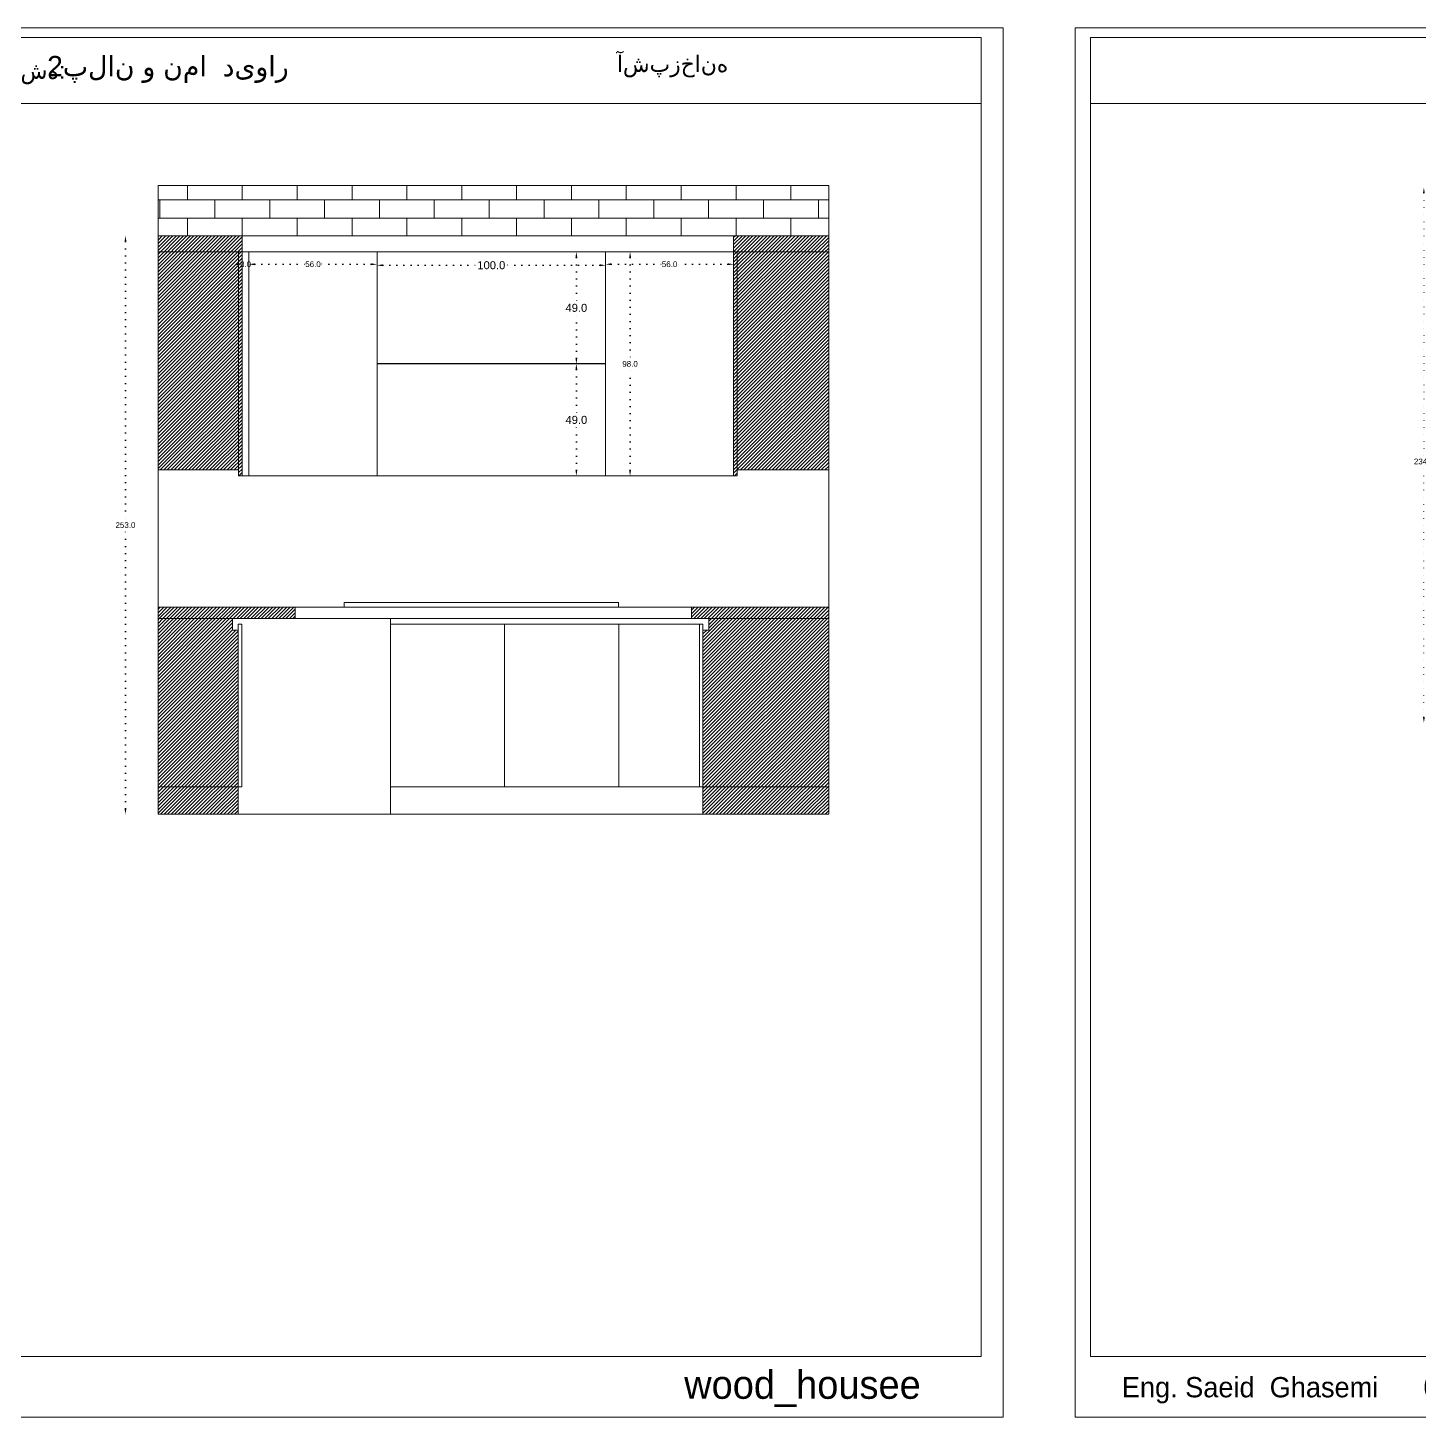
# Model space of a CAD drawing. Header units: inches. Extents: x -1979 to 7680, y -968 to 3127.
# Drawn here: x 6363 to 6971, y -170 to 437 of the extents above; entities that cross this region are included whole.
import ezdxf

# ---------------------------------------------------------------- set-up
doc = ezdxf.new("R2010")
doc.units = ezdxf.units.IN
doc.header["$MEASUREMENT"] = 0
doc.linetypes.add('ACAD_ISO07W100', pattern=[3, 0, -3])
doc.styles.get("Standard").update_dxf_attribs({"font": 'arial.ttf'})
doc.dimstyles.new('Copy of Standard', dxfattribs={"dimtxt": 2.5, "dimasz": 2.5, "dimexe": 0.18, "dimexo": 0.0625, "dimgap": 0.09, "dimtad": 0, "dimtih": 1, "dimtoh": 1, "dimdec": 1, "dimzin": 0, "dimdsep": 46, "dimtxsty": 'Standard', "dimcen": 0.09, "dimse1": 1, "dimse2": 1, "dimadec": 0, "dimazin": 0, "dimtfac": 1, "dimtdec": 1, "dimtix": 1, "dimtofl": 0, "dimtmove": 0, "dimatfit": 3, "dimfxl": 1, "dimtolj": 1, "dimtzin": 0, "dimarcsym": 0})
doc.dimstyles.get("Standard").update_dxf_attribs({"dimtxt": 3.5, "dimasz": 2.5, "dimexe": 0.18, "dimexo": 0.0625, "dimgap": 0.09, "dimtad": 0, "dimtih": 1, "dimtoh": 1, "dimdec": 1, "dimzin": 0, "dimdsep": 46, "dimtxsty": 'Standard', "dimcen": 0.09, "dimse1": 1, "dimse2": 1, "dimadec": 0, "dimazin": 0, "dimtfac": 1, "dimtdec": 1, "dimtix": 1, "dimtofl": 0, "dimtmove": 0, "dimatfit": 3, "dimfxl": 1, "dimtolj": 1, "dimtzin": 0, "dimarcsym": 0})
pattern_1 = [(45, (2882.3987, -1358.2899), (-0.76897862, 0.76897862), [])]

# ---------------------------------------------------------------- blocks, each defined once
blk = doc.blocks.new('*D427')
at = {"color": 0, "linetype": 'ACAD_ISO07W100', "lineweight": -2, "transparency": 16777216}
for p, q in [((6626.27, 336.68), (6626.27, 291.55)), ((6626.27, 243.68), (6626.27, 288.81))]:
    blk.add_line(p, q, dxfattribs=at)
at = {"color": 0, "transparency": 16777216}
for points in [[(6625.85, 336.68), (6626.69, 336.68), (6626.27, 339.18)], [(6625.85, 243.68), (6626.69, 243.68), (6626.27, 241.18)]]:
    blk.add_solid(points, dxfattribs=at)
at = {"layer": 'Defpoints', "color": 0, "transparency": 16777216}
for p in [(6615.57, 339.18), (6626.27, 339.18), (6615.57, 241.18)]:
    blk.add_point(p, dxfattribs=at)
at = {"color": 0, "lineweight": 20, "transparency": 16777216, "insert": (6626.27, 290.18), "char_height": 2.5, "attachment_point": 5}
blk.add_mtext('\\A1;98.0', dxfattribs=at)
blk = doc.blocks.new('*D428')
at = {"color": 0, "linetype": 'ACAD_ISO07W100', "lineweight": -2, "transparency": 16777216}
for p, q in [((6454.06, 333.76), (6451.56, 333.76)), ((6462.06, 333.76), (6464.56, 333.76))]:
    blk.add_line(p, q, dxfattribs=at)
at = {"color": 0, "transparency": 16777216}
for points in [[(6454.06, 334.18), (6454.06, 333.35), (6456.56, 333.76)], [(6462.06, 334.18), (6462.06, 333.35), (6459.56, 333.76)]]:
    blk.add_solid(points, dxfattribs=at)
at = {"layer": 'Defpoints', "color": 0, "transparency": 16777216}
for p in [(6456.56, 346.18), (6459.56, 339.18), (6456.56, 333.76)]:
    blk.add_point(p, dxfattribs=at)
at = {"color": 0, "lineweight": 20, "transparency": 16777216, "insert": (6458.06, 333.76), "char_height": 2.5, "attachment_point": 5}
blk.add_mtext('\\A1;3.0', dxfattribs=at)
blk = doc.blocks.new('*D429')
at = {"color": 0, "linetype": 'ACAD_ISO07W100', "lineweight": -2, "transparency": 16777216}
for p, q in [((6462.06, 333.76), (6484.23, 333.76)), ((6513.07, 333.76), (6490.9, 333.76))]:
    blk.add_line(p, q, dxfattribs=at)
at = {"color": 0, "transparency": 16777216}
for points in [[(6462.06, 334.18), (6462.06, 333.35), (6459.56, 333.76)], [(6513.07, 334.18), (6513.07, 333.35), (6515.57, 333.76)]]:
    blk.add_solid(points, dxfattribs=at)
at = {"layer": 'Defpoints', "color": 0, "transparency": 16777216}
for p in [(6459.56, 339.18), (6515.57, 339.18), (6459.56, 333.76)]:
    blk.add_point(p, dxfattribs=at)
at = {"color": 0, "lineweight": 20, "transparency": 16777216, "insert": (6487.57, 333.76), "char_height": 2.5, "attachment_point": 5}
blk.add_mtext('\\A1;56.0', dxfattribs=at)
blk = doc.blocks.new('*D432')
at = {"color": 0, "linetype": 'ACAD_ISO07W100', "lineweight": -2, "transparency": 16777216}
for p, q in [((6618.07, 333.76), (6640.24, 333.76)), ((6669.07, 333.76), (6646.91, 333.76))]:
    blk.add_line(p, q, dxfattribs=at)
at = {"color": 0, "transparency": 16777216}
for points in [[(6618.07, 334.18), (6618.07, 333.35), (6615.57, 333.76)], [(6669.07, 334.18), (6669.07, 333.35), (6671.57, 333.76)]]:
    blk.add_solid(points, dxfattribs=at)
at = {"layer": 'Defpoints', "color": 0, "transparency": 16777216}
for p in [(6671.57, 346.18), (6615.57, 339.18), (6615.57, 333.76)]:
    blk.add_point(p, dxfattribs=at)
at = {"color": 0, "lineweight": 20, "transparency": 16777216, "insert": (6643.57, 333.76), "char_height": 2.5, "attachment_point": 5}
blk.add_mtext('\\A1;56.0', dxfattribs=at)
blk = doc.blocks.new('*D446')
at = {"color": 0, "linetype": 'ACAD_ISO07W100', "lineweight": -2, "transparency": 16777216}
for p, q in [((6405.54, 343.68), (6405.54, 221.05)), ((6405.54, 95.68), (6405.54, 218.31))]:
    blk.add_line(p, q, dxfattribs=at)
at = {"color": 0, "transparency": 16777216}
for points in [[(6405.12, 343.68), (6405.95, 343.68), (6405.54, 346.18)], [(6405.12, 95.68), (6405.95, 95.68), (6405.54, 93.18)]]:
    blk.add_solid(points, dxfattribs=at)
at = {"layer": 'Defpoints', "color": 0, "transparency": 16777216}
for p in [(6419.8, 346.18), (6405.54, 93.18), (6419.8, 93.18)]:
    blk.add_point(p, dxfattribs=at)
at = {"color": 0, "lineweight": 20, "transparency": 16777216, "insert": (6405.54, 219.68), "char_height": 2.5, "attachment_point": 5}
blk.add_mtext('\\A1;253.0', dxfattribs=at)
blk = doc.blocks.new('*D459')
at = {"color": 0, "linetype": 'ACAD_ISO07W100', "lineweight": -2, "transparency": 16777216}
for p, q in [((6973.52, 364.74), (6973.52, 248.84)), ((6973.52, 135.74), (6973.52, 246.11))]:
    blk.add_line(p, q, dxfattribs=at)
at = {"color": 0, "transparency": 16777216}
for points in [[(6973.1, 364.74), (6973.94, 364.74), (6973.52, 367.24)], [(6973.1, 135.74), (6973.94, 135.74), (6973.52, 133.24)]]:
    blk.add_solid(points, dxfattribs=at)
at = {"layer": 'Defpoints', "color": 0, "transparency": 16777216}
for p in [(6973.52, 367.24), (6985, 367.24), (6985, 133.24)]:
    blk.add_point(p, dxfattribs=at)
at = {"color": 0, "lineweight": 20, "transparency": 16777216, "insert": (6973.52, 247.48), "char_height": 2.5, "attachment_point": 5}
blk.add_mtext('\\A1;234.0', dxfattribs=at)
blk = doc.blocks.new('*D568')
at = {"color": 0, "linetype": 'ACAD_ISO07W100', "lineweight": -2, "transparency": 16777216}
for p, q in [((6602.78, 336.68), (6602.78, 316.56)), ((6602.78, 292.68), (6602.78, 312.8))]:
    blk.add_line(p, q, dxfattribs=at)
at = {"color": 0, "transparency": 16777216}
for points in [[(6602.36, 336.68), (6603.19, 336.68), (6602.78, 339.18)], [(6602.36, 292.68), (6603.19, 292.68), (6602.78, 290.18)]]:
    blk.add_solid(points, dxfattribs=at)
at = {"layer": 'Defpoints', "color": 0, "transparency": 16777216}
for p in [(6615.57, 339.18), (6602.78, 290.18), (6615.57, 290.18)]:
    blk.add_point(p, dxfattribs=at)
at = {"color": 0, "transparency": 16777216, "insert": (6602.78, 314.68), "char_height": 3.5, "attachment_point": 5}
blk.add_mtext('\\A1;49.0', dxfattribs=at)
blk = doc.blocks.new('*D569')
at = {"color": 0, "linetype": 'ACAD_ISO07W100', "lineweight": -2, "transparency": 16777216}
for p, q in [((6602.78, 287.68), (6602.78, 267.56)), ((6602.78, 243.68), (6602.78, 263.8))]:
    blk.add_line(p, q, dxfattribs=at)
at = {"color": 0, "transparency": 16777216}
for points in [[(6602.36, 287.68), (6603.19, 287.68), (6602.78, 290.18)], [(6602.36, 243.68), (6603.19, 243.68), (6602.78, 241.18)]]:
    blk.add_solid(points, dxfattribs=at)
at = {"layer": 'Defpoints', "color": 0, "transparency": 16777216}
for p in [(6615.57, 290.18), (6602.78, 241.18), (6615.57, 241.18)]:
    blk.add_point(p, dxfattribs=at)
at = {"color": 0, "transparency": 16777216, "insert": (6602.78, 265.68), "char_height": 3.5, "attachment_point": 5}
blk.add_mtext('\\A1;49.0', dxfattribs=at)
blk = doc.blocks.new('*D570')
at = {"color": 0, "linetype": 'ACAD_ISO07W100', "lineweight": -2, "transparency": 16777216}
for p, q in [((6518.07, 333.32), (6559.75, 333.32)), ((6613.07, 333.32), (6571.4, 333.32))]:
    blk.add_line(p, q, dxfattribs=at)
at = {"color": 0, "transparency": 16777216}
for points in [[(6518.07, 333.74), (6518.07, 332.9), (6515.57, 333.32)], [(6613.07, 333.74), (6613.07, 332.9), (6615.57, 333.32)]]:
    blk.add_solid(points, dxfattribs=at)
at = {"layer": 'Defpoints', "color": 0, "transparency": 16777216}
for p in [(6615.57, 333.32), (6515.57, 290.18), (6615.57, 290.18)]:
    blk.add_point(p, dxfattribs=at)
at = {"color": 0, "transparency": 16777216, "insert": (6565.57, 333.32), "char_height": 3.5, "attachment_point": 5}
blk.add_mtext('\\A1;100.0', dxfattribs=at)

msp = doc.modelspace()

# ---------------------------------------------------------------- hatches: boundary and pattern name
at = {"lineweight": 20}
h = msp.add_hatch(dxfattribs=at)
h.set_pattern_fill('AR-BRSTD', color=256, scale=3)
h.set_pattern_definition([(0, (3660.625, -1358.29), (0, 8.001), []), (90, (3660.625, -1358.29), (-12, 8.001), [8.001, -8.001])])
h.paths.add_polyline_path([(6713.17, 368.18), (6419.8, 368.18), (6419.8, 346.18), (6713.17, 346.18)])
h = msp.add_hatch(dxfattribs=at)
h.set_pattern_fill('ANSI31', color=256, scale=8.7)
h.set_pattern_definition(pattern_1)
h.paths.add_polyline_path([(6673.17, 339.18), (6671.57, 339.18), (6671.57, 241.18), (6673.17, 241.18)])
h.paths.add_polyline_path([(6713.17, 346.18), (6671.57, 346.18), (6671.57, 339.18), (6713.17, 339.18)])
h.paths.add_polyline_path([(6443.57, 339.18), (6419.8, 339.18), (6419.8, 243.78), (6443.57, 243.78)])
h.paths.add_polyline_path([(6456.56, 346.18), (6419.8, 346.18), (6419.8, 339.18), (6443.57, 339.18), (6456.56, 339.18)])
h.paths.add_polyline_path([(6454.96, 339.18), (6443.57, 339.18), (6443.57, 243.78), (6454.96, 243.78)])
h.paths.add_polyline_path([(6456.56, 339.18), (6454.96, 339.18), (6454.96, 243.78), (6454.96, 241.18), (6456.56, 241.18)])
h = msp.add_hatch(dxfattribs=at)
h.set_pattern_fill('ANSI31', color=256, scale=8.7)
h.set_pattern_definition(pattern_1)
h.paths.add_polyline_path([(6713.17, 105.18), (6658.17, 105.18), (6658.17, 93.18), (6713.17, 93.18)])
h.paths.add_polyline_path([(6713.17, 178.78), (6660.67, 178.78), (6660.67, 173.78), (6658.17, 173.78), (6658.17, 105.18), (6713.17, 105.18)])
h.paths.add_polyline_path([(6713.17, 183.78), (6653.17, 183.78), (6653.17, 178.78), (6713.17, 178.78)])
h.paths.add_polyline_path([(6713.17, 339.18), (6673.17, 339.18), (6673.17, 243.78), (6713.17, 243.78)])
h = msp.add_hatch(dxfattribs=at)
h.set_pattern_fill('ANSI31', color=256, scale=8.7)
h.set_pattern_definition(pattern_1)
h.paths.add_polyline_path([(6479.8, 183.78), (6419.8, 183.78), (6419.8, 178.78), (6479.8, 178.78)])
h = msp.add_hatch(dxfattribs=at)
h.set_pattern_fill('ANSI31', color=256, scale=8.7)
h.set_pattern_definition(pattern_1)
h.paths.add_polyline_path([(6454.8, 173.78), (6452.3, 173.78), (6452.3, 178.78), (6419.8, 178.78), (6419.8, 93.18), (6454.8, 93.18)])

# ---------------------------------------------------------------- linework, layer by layer
for p, q in [((6419.8, 368.18), (6713.17, 368.18)), ((6419.8, 368.18), (6419.8, 93.18)), ((6713.17, 368.18), (6713.17, 93.18)), ((6419.8, 346.18), (6713.17, 346.18)), ((6456.56, 346.18), (6456.56, 241.18)), ((6671.57, 241.18), (6671.57, 346.18)), ((6419.8, 339.18), (6713.17, 339.18)), ((6454.96, 339.18), (6454.96, 241.18)), ((6459.56, 241.18), (6459.56, 339.18)), ((6515.57, 241.18), (6515.57, 339.18)), ((6615.57, 241.18), (6615.57, 339.18)), ((6673.17, 339.18), (6673.17, 241.18)), ((6419.8, 243.78), (6454.96, 243.78)), ((6673.17, 243.78), (6713.17, 243.78)), ((6454.96, 241.18), (6456.56, 241.18)), ((6456.56, 241.18), (6671.57, 241.18)), ((6671.57, 241.18), (6673.17, 241.18)), ((6419.8, 183.78), (6713.17, 183.78)), ((6419.8, 183.78), (6479.8, 183.78)), ((6479.8, 183.78), (6479.8, 178.78)), ((6713.17, 183.78), (6653.17, 183.78)), ((6653.17, 183.78), (6653.17, 178.78)), ((6419.8, 178.78), (6713.17, 178.78)), ((6452.3, 173.78), (6452.3, 178.78)), ((6521.4, 178.78), (6521.4, 93.18)), ((6660.67, 173.78), (6660.67, 178.78)), ((6454.8, 173.78), (6452.3, 173.78)), ((6454.8, 176.28), (6454.8, 93.18)), ((6454.8, 176.28), (6456.4, 176.28)), ((6456.4, 176.28), (6456.4, 105.18)), ((6656.57, 176.28), (6521.4, 176.28)), ((6571.4, 176.28), (6571.4, 105.18)), ((6621.4, 176.28), (6621.4, 105.18)), ((6656.57, 105.18), (6656.57, 176.28)), ((6658.17, 176.28), (6656.57, 176.28)), ((6658.17, 176.28), (6658.17, 93.18)), ((6658.17, 173.78), (6660.67, 173.78)), ((6454.8, 105.18), (6419.8, 105.18)), ((6456.4, 105.18), (6454.8, 105.18)), ((6521.4, 105.18), (6713.17, 105.18)), ((6419.8, 93.18), (6713.17, 93.18))]:
    msp.add_line(p, q, dxfattribs=at)
msp.add_line((6615.57, 290.18), (6515.57, 290.18))
for points in [[(5930.13, -170.49), (6789.53, -170.49), (6789.53, 437.17), (5930.13, 437.17)], [(6302.1, 404.06), (6779.88, 404.06), (6779.88, 432.99), (6302.1, 432.99)], [(6821.03, -170.49), (7680.43, -170.49), (7680.43, 437.17), (6821.03, 437.17)], [(6827.73, 432.99), (7193, 432.99), (7193, 404.06), (6827.73, 404.06)], [(5936.83, -144.02), (6779.88, -144.02), (6779.88, 404.06), (5936.83, 404.06)], [(6827.73, -144.02), (7670.78, -144.02), (7670.78, 404.06), (6827.73, 404.06)]]:
    msp.add_lwpolyline(points, close=True, dxfattribs=at)
msp.add_lwpolyline([(6621.26, 183.78), (6621.26, 185.78), (6501.26, 185.78), (6501.26, 183.78)], dxfattribs=at)

# ---------------------------------------------------------------- texts
at = {"lineweight": 20, "attachment_point": 1}
for s, width, gutter_width, heights, insert, char_height in [('{\\fArial|b0|i0|c178|p34;آشپزخانه}', 62.7406, 328.12, [0], (6620.52, 425.12), 7.2383), ('{\\fArial|b0|i0|c178|p34;عنوان نقشه}:', 85.7657, 524.07, [0], (6315.18, 422.19), 7.2837), ('2پلان و نما  دیوار ', 254.3167, 638.51, [0], (6371.25, 424.87), 8.8743), ('{\\fPlantagenet Cherokee|b0|i0|c0|p18;wood_housee}', 2.4344, 61.39, [0.384], (6649.94, -150.03), 12.4285), ('{\\fPlantagenet Cherokee|b0|i0|c0|p18;^IEng. Saeid  Ghasemi      09137057733}', 392.1279, 43.85, [0], (6805.88, -152.94), 8.8775)]:
    msp.add_mtext_dynamic_manual_height_columns(s, width=width, gutter_width=gutter_width, heights=heights, dxfattribs=dict(at, insert=insert, char_height=char_height))

# ---------------------------------------------------------------- dimensions: what is measured, and where the dimension line sits
at = {"lineweight": 20}
dim = msp.add_linear_dim(base=(6973.52, 367.24), p1=(6985, 133.24), p2=(6985, 367.24), angle=90, dimstyle='Copy of Standard', dxfattribs=at)
dim.commit()
dim.dimension.update_dxf_attribs({"geometry": '*D459', "text_midpoint": (6973.52, 247.48), "dimtype": 160})
for base, p1, p2, picture, middle in [((6405.54, 93.18), (6419.8, 346.18), (6419.8, 93.18), '*D446', (6405.54, 219.68)), ((6626.27, 339.18), (6615.57, 241.18), (6615.57, 339.18), '*D427', (6626.27, 290.18))]:
    dim = msp.add_linear_dim(base=base, p1=p1, p2=p2, angle=270, dimstyle='Copy of Standard', dxfattribs=at)
    dim.commit()
    dim.dimension.update_dxf_attribs({"geometry": picture, "text_midpoint": middle})
for base, p1, p2, picture, middle in [((6456.56, 333.76), (6459.56, 339.18), (6456.56, 346.18), '*D428', (6458.06, 333.76)), ((6615.57, 333.76), (6671.57, 346.18), (6615.57, 339.18), '*D432', (6643.57, 333.76)), ((6459.56, 333.76), (6515.57, 339.18), (6459.56, 339.18), '*D429', (6487.57, 333.76))]:
    dim = msp.add_linear_dim(base=base, p1=p1, p2=p2, dimstyle='Copy of Standard', dxfattribs=at)
    dim.commit()
    dim.dimension.update_dxf_attribs({"geometry": picture, "text_midpoint": middle})
dim = msp.add_linear_dim(base=(6615.57, 333.32), p1=(6515.57, 290.18), p2=(6615.57, 290.18), dimstyle='Standard')
dim.commit()
dim.dimension.update_dxf_attribs({"geometry": '*D570', "text_midpoint": (6565.57, 333.32)})
for base, p1, p2, picture, middle in [((6602.78, 290.18), (6615.57, 339.18), (6615.57, 290.18), '*D568', (6602.78, 314.68)), ((6602.78, 241.18), (6615.57, 290.18), (6615.57, 241.18), '*D569', (6602.78, 265.68))]:
    dim = msp.add_linear_dim(base=base, p1=p1, p2=p2, angle=90, dimstyle='Standard')
    dim.commit()
    dim.dimension.update_dxf_attribs({"geometry": picture, "text_midpoint": middle})

doc.saveas('drawing.dxf')
